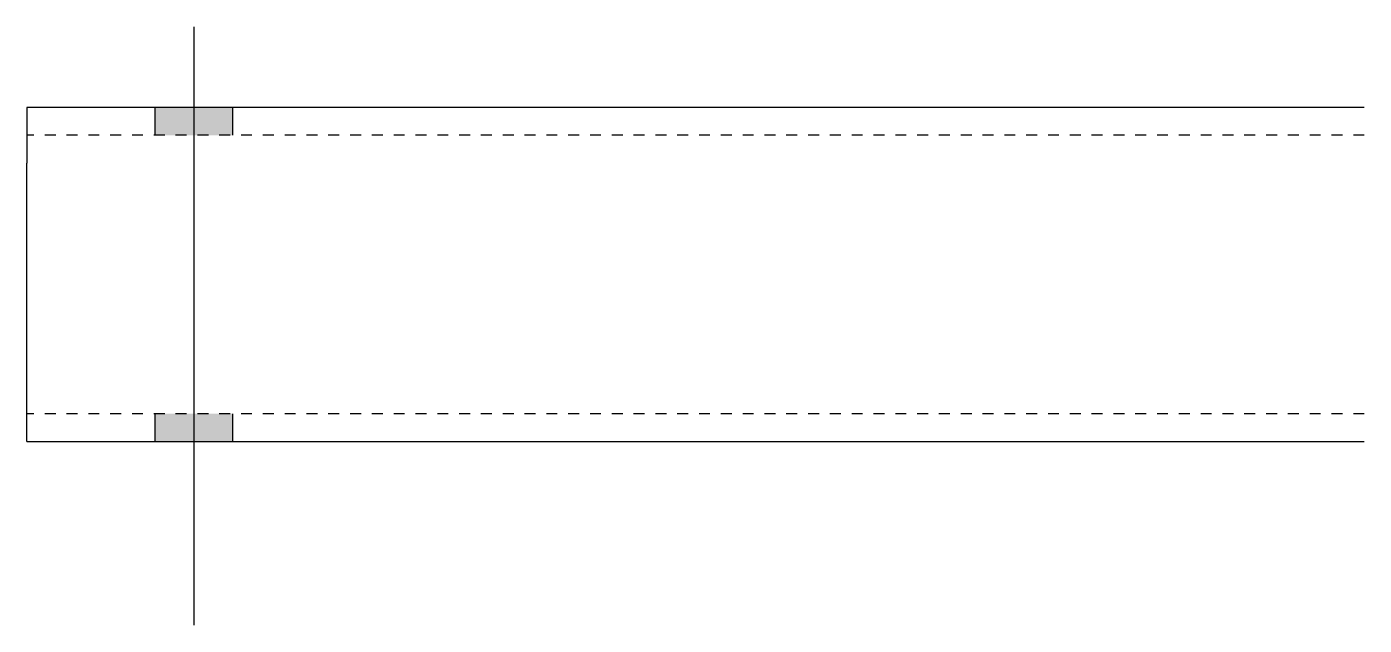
# Model space of a CAD drawing. Header units: millimetres. Extents: x 4 to 9671, y -14 to 115.
# Drawn here: x 7621.4 to 7861.8, y -14 to 93.5 of the extents above.
import ezdxf

# ---------------------------------------------------------------- set-up
doc = ezdxf.new("R2010")
doc.units = ezdxf.units.MM
doc.linetypes.add('DXK_LINE_DOT2', pattern=[3.9198, 1.9599, -1.9599])
doc.layers.add('STÅL', color=7, linetype='Continuous')

msp = doc.modelspace()

# ---------------------------------------------------------------- hatches: boundary and pattern name
at = {"layer": 'STÅL', "linetype": 'Continuous'}
for points in [[(7644.42, 74), (7658.42, 74), (7658.42, 79), (7644.42, 79)], [(7644.42, 19), (7658.42, 19), (7658.42, 24), (7644.42, 24)]]:
    msp.add_hatch(color=3, dxfattribs=at).paths.add_polyline_path(points)

# ---------------------------------------------------------------- linework, layer by layer
at = {"layer": 'STÅL', "color": 3, "linetype": 'Continuous'}
for p, q in [((7651.42, 93.5), (7651.42, -14)), ((7644.42, 79), (7644.42, 74)), ((7658.42, 79), (7658.42, 74)), ((7644.42, 24), (7644.42, 19)), ((7658.42, 24), (7658.42, 19))]:
    msp.add_line(p, q, dxfattribs=at)
at = {"layer": 'STÅL', "color": 2, "linetype": 'Continuous'}
for p, q in [((7621.42, 79), (7621.42, 69)), ((7861.81, 79), (7621.42, 79)), ((7621.42, 29), (7621.42, 69)), ((7621.42, 19.76), (7621.42, 29)), ((7621.42, 19), (7621.42, 19.76)), ((7621.42, 19), (7861.81, 19))]:
    msp.add_line(p, q, dxfattribs=at)
at = {"layer": 'STÅL', "color": 7, "linetype": 'DXK_LINE_DOT2'}
for p, q in [((7621.42, 79), (7621.42, 78.24)), ((7621.42, 78.24), (7621.42, 76.07)), ((7861.81, 74), (7621.42, 74)), ((7621.42, 21.93), (7621.42, 29)), ((7861.81, 24), (7621.42, 24))]:
    msp.add_line(p, q, dxfattribs=at)

doc.saveas('drawing.dxf')
